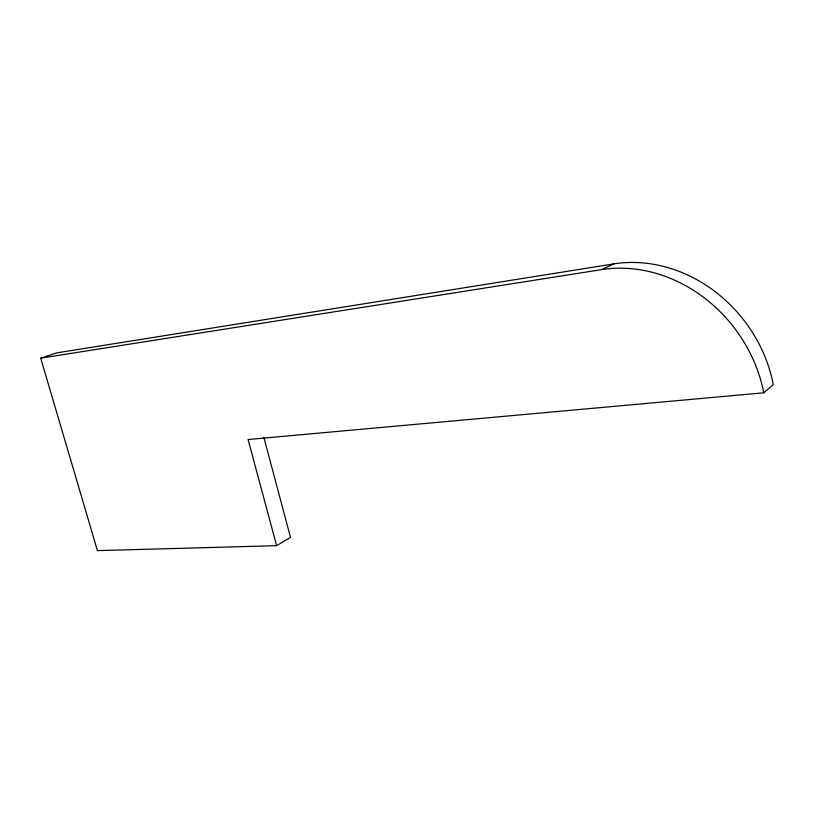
<?xml version="1.0" encoding="UTF-8"?>
<svg xmlns="http://www.w3.org/2000/svg" width="814" height="814" viewBox="0 0 814 814"><rect width="100%" height="100%" fill="white"/><g stroke="black" fill="none" stroke-linecap="round" stroke-linejoin="round"><path stroke-width="1.22" d="M276.618 545.675L248.087 439.529L763.766 392.806L773.3 384.646A137.668 120.38 52.2 0 0 613.675 263.909L56.492 352.91L40.7 358.18L97.426 550.62L276.618 545.675L290.506 537.393L263.878 437.474M40.7 358.18L601.739 269.597L613.675 263.909M601.739 269.597A140.049 121.622 52.5 0 1 763.766 392.806"/></g></svg>
